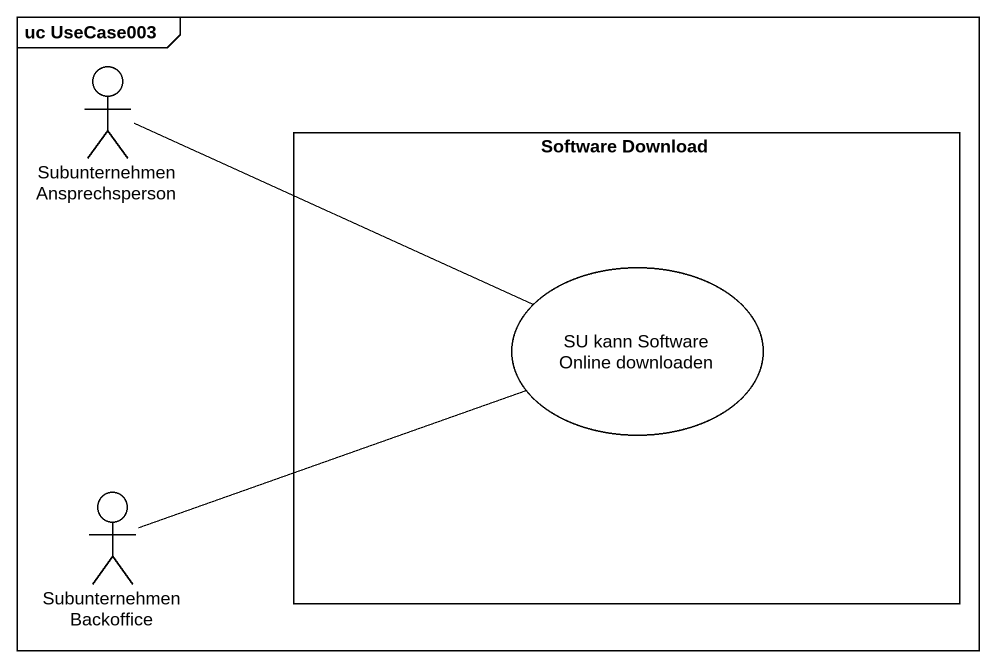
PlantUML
@startuml
mainframe uc UseCase003
actor "Subunternehmen Ansprechsperson" as Subunternehmen
rectangle "Software Download" as Software_Download {
  usecase "SU kann Software Online downloaden" as SU_kann_Software_Online
}
actor "Subunternehmen Backoffice" as Subunternehmen_Backoffice
Subunternehmen -right- SU_kann_Software_Online
Subunternehmen_Backoffice -right- SU_kann_Software_Online
@enduml
